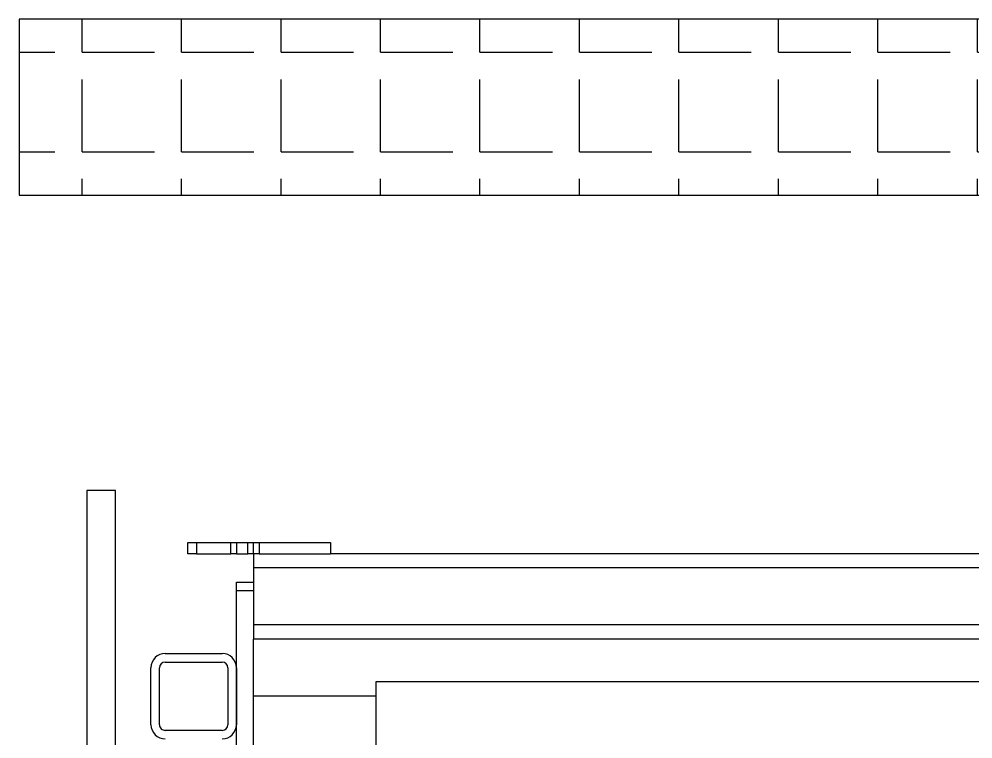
# Model space of a CAD drawing. Header units: millimetres. Extents: x 6622 to 532820, y 3370 to 359312.
# Drawn here: x 466452.7 to 466787.6, y 314538 to 314790.7 of the extents above; entities that cross this region are included whole.
import ezdxf

# ---------------------------------------------------------------- set-up
doc = ezdxf.new("R2010")
doc.units = ezdxf.units.MM

# ---------------------------------------------------------------- blocks, each defined once
blk = doc.blocks.new('A$C6F3A12F4')
at = {"color": 2, "linetype": 'Continuous', "lineweight": 25}
for p, q in [((27.2, 2315), (27.2, 1385)), ((47.2, 2315), (47.2, 1385)), ((52.2, 2315), (52.2, 1385)), ((22.2, 2288), (22.2, 1412)), ((67.2, 2273), (67.2, 1428)), ((67.2, 1428), (982.2, 1428)), ((72.2, 1428), (72.2, 1385)), ((18.2, 1412), (22.2, 1412)), ((18.2, 1387), (18.2, 1412)), ((22.2, 1387), (22.2, 1412)), ((18.2, 1387), (22.2, 1387)), ((18.2, 1385), (18.2, 1387)), ((22.2, 1387), (22.2, 1385)), ((22.2, 1385), (18.2, 1385)), ((18.2, 1383), (18.2, 1385)), ((22.2, 1385), (22.2, 1383)), ((22.2, 1385), (27.2, 1385)), ((27.2, 1385), (47.2, 1385)), ((32.2, 1379), (32.2, 1385)), ((35.2, 1385), (35.2, 1379)), ((47.2, 1385), (52.2, 1385)), ((72.2, 1385), (52.2, 1385)), ((600.2, 1385), (72.2, 1385)), ((22.2, 1383), (18.2, 1383)), ((18.2, 1379), (18.2, 1383)), ((22.2, 1379), (22.2, 1383)), ((18.2, 1379), (22.2, 1379)), ((18.2, 1377), (18.2, 1379)), ((22.2, 1377), (18.2, 1377)), ((18.2, 1365), (18.2, 1377)), ((22.2, 1379), (22.2, 1377)), ((22.2, 1365), (22.2, 1377)), ((35.2, 1379), (32.2, 1379)), ((109.2, 1379), (35.2, 1379)), ((62.2, 1379), (82.2, 1379)), ((57.2, 1354), (57.2, 1374)), ((60.2, 1354), (60.2, 1374)), ((62.2, 1376), (82.2, 1376)), ((84.2, 1374), (84.2, 1354)), ((18.2, 1365), (22.2, 1365)), ((18.2, 1362), (18.2, 1365)), ((22.2, 1365), (22.2, 1362)), ((22.2, 1362), (18.2, 1362)), ((82.2, 1352), (62.2, 1352)), ((82.2, 1349), (62.2, 1349)), ((140, 1336.5), (0, 1336.5)), ((0, 1336.5), (0, 1326.5)), ((0, 1326.5), (140, 1326.5))]:
    blk.add_line(p, q, dxfattribs=at)
for centre, radius, start, end in [((62.2, 1374), 5, 90, 180), ((82.2, 1374), 5, 0, 90), ((62.2, 1374), 2, 90, 180), ((82.2, 1374), 2, 0, 90), ((62.2, 1354), 5, 180, 270), ((62.2, 1354), 2, 180, 270), ((82.2, 1354), 2, 270, 0), ((82.2, 1354), 5, 270, 0)]:
    blk.add_arc(centre, radius, start, end, dxfattribs=at)

msp = doc.modelspace()

# ---------------------------------------------------------------- hatches: boundary and pattern name
h = msp.add_hatch()
h.set_pattern_fill('ANGLE', color=3, scale=5)
h.set_pattern_definition([(0, (7700, 0), (0, 34.925), [25.4, -9.525]), (90, (7700, 0), (-34.925, 2e-15), [25.4, -9.525])])
h.paths.add_polyline_path([(466452.69, 314728.869), (467606.381, 314728.869), (467606.381, 314790.68), (466452.69, 314790.68)])

# ---------------------------------------------------------------- linework, layer by layer
at = {"color": 3}
msp.add_lwpolyline([(466452.69, 314728.869), (467606.381, 314728.869), (467606.381, 314790.68), (466452.69, 314790.68)], close=True, dxfattribs=at)

# ---------------------------------------------------------------- block references
at = {"color": 0, "rotation": 270}
msp.add_blockref('A$C6F3A12F4', (465150, 314625.198), dxfattribs=at)

doc.saveas('drawing.dxf')
